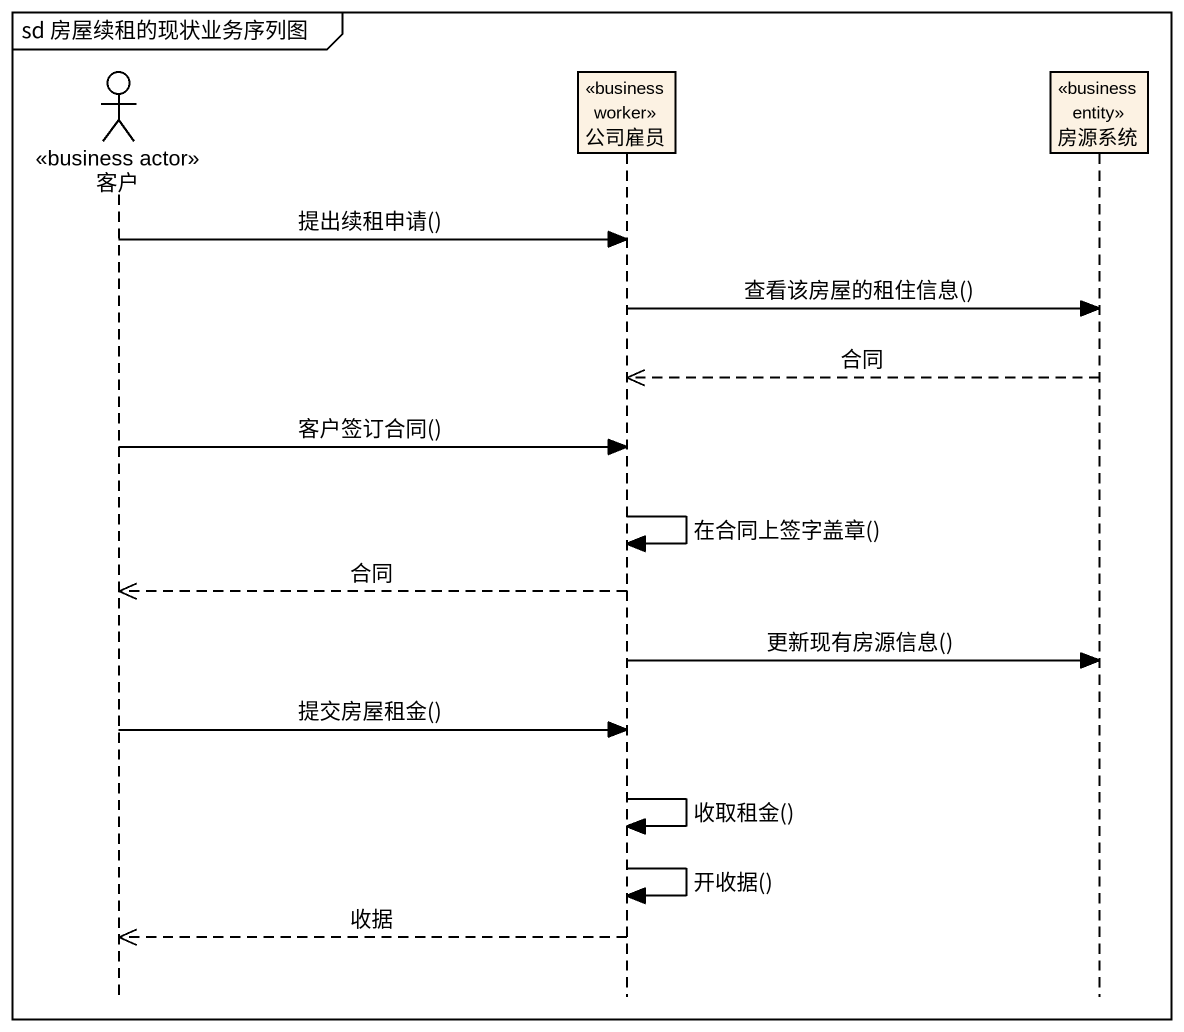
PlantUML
@startuml
mainframe sd 房屋续租的现状业务序列图
hide footbox
actor 客户 <<business actor>>
participant 公司雇员 <<business worker>>
participant 房源系统 <<business entity>>

客户 -> 公司雇员 : 提出续租申请()
公司雇员 -> 房源系统 : 查看该房屋的租住信息()
房源系统 -->> 公司雇员 : 合同
客户 -> 公司雇员 : 客户签订合同()
公司雇员 -> 公司雇员 : 在合同上签字盖章()
公司雇员 -->> 客户 : 合同
公司雇员 -> 房源系统 : 更新现有房源信息()
客户 -> 公司雇员 : 提交房屋租金()
公司雇员 -> 公司雇员 : 收取租金()
公司雇员 -> 公司雇员 : 开收据()
公司雇员 -->> 客户 : 收据
@enduml
